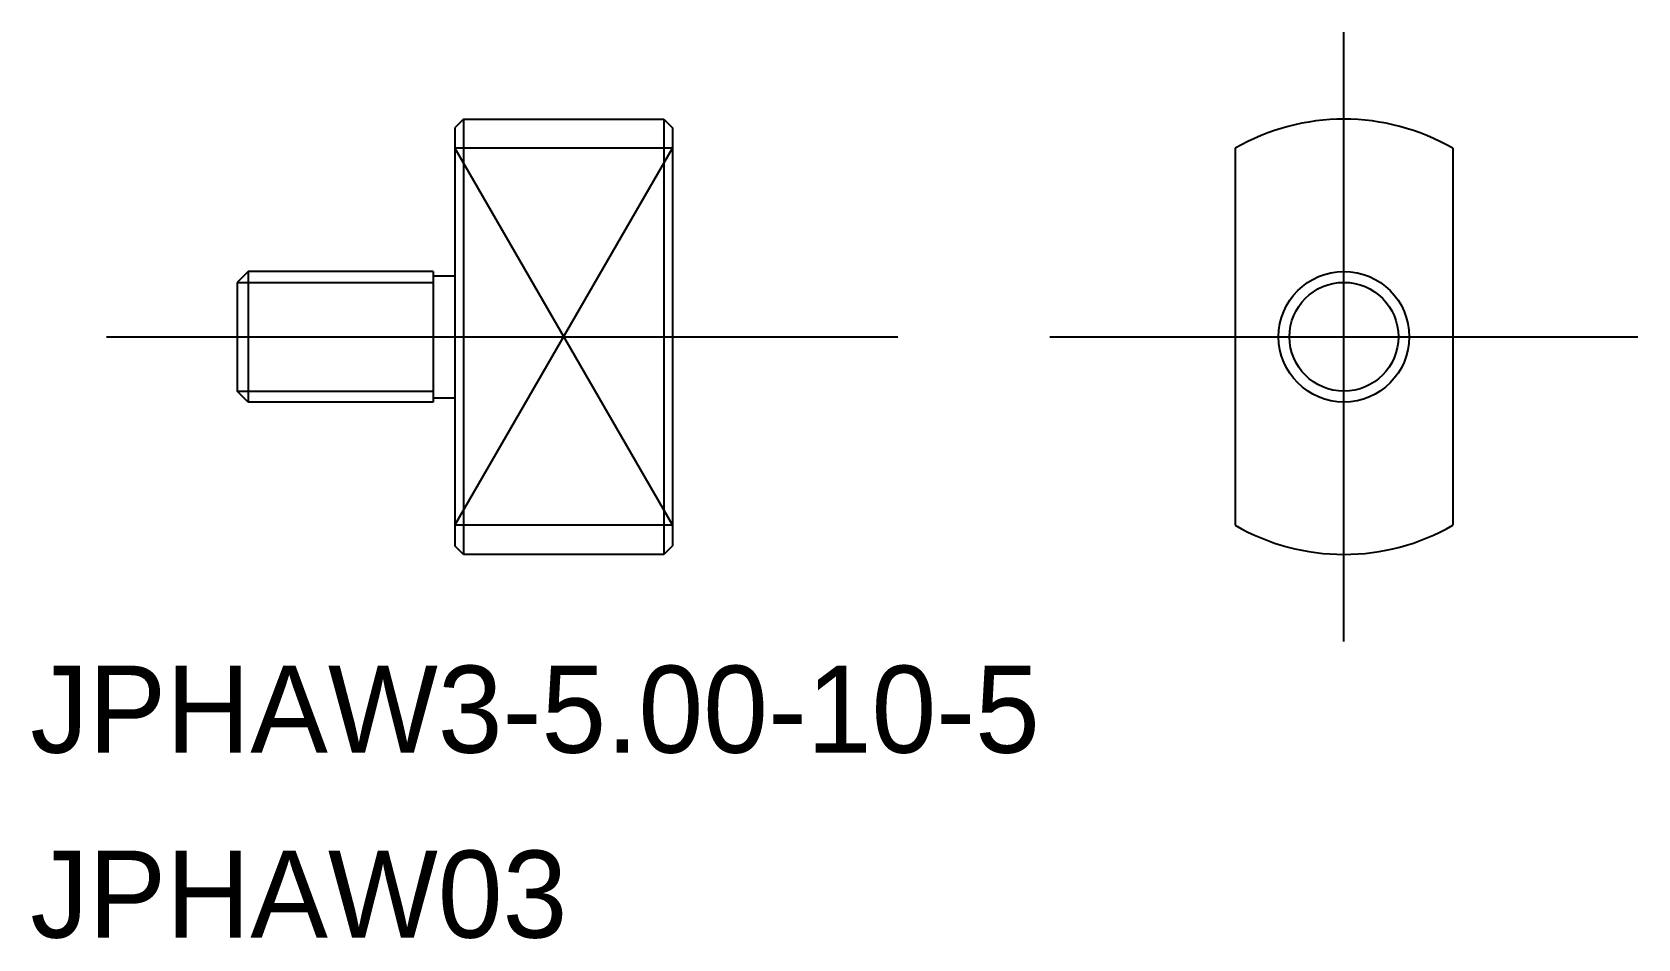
# Model space of a CAD drawing. Extents: x 397.9 to 434.8, y 661.5 to 682.3.
import ezdxf

# ---------------------------------------------------------------- set-up
doc = ezdxf.new("R2010")
doc.units = 0
doc.linetypes.add('CENTER', pattern=[50.8, 31.75, -6.35, 6.35, -6.35])
doc.linetypes.add('DASHED', pattern=[19.05, 12.7, -6.35])
doc.layers.get('0').update_dxf_attribs({"linetype": 'CONTINUOUS'})
doc.layers.add('CENTER', color=1, linetype='CENTER')

msp = doc.modelspace()

# ---------------------------------------------------------------- linework, layer by layer
at = {"color": 7, "linetype": 'CONTINUOUS'}
for p, q in [((407.848, 680.317), (407.648, 680.117)), ((407.648, 680.117), (407.648, 670.517)), ((407.848, 680.317), (412.448, 680.317)), ((407.848, 680.317), (407.848, 670.317)), ((412.448, 680.317), (412.648, 680.117)), ((412.448, 680.317), (412.448, 670.317)), ((412.648, 680.117), (412.648, 670.517)), ((412.648, 679.647), (407.648, 679.647)), ((425.567, 679.647), (425.567, 670.987)), ((430.567, 679.647), (430.567, 670.987)), ((402.898, 676.817), (402.648, 676.567)), ((407.148, 676.817), (402.898, 676.817)), ((402.898, 676.817), (402.898, 673.817)), ((407.148, 676.817), (407.148, 673.817)), ((402.648, 676.567), (402.648, 674.067)), ((407.148, 676.717), (407.648, 676.717)), ((402.898, 673.817), (402.648, 674.067)), ((407.148, 673.917), (407.648, 673.917)), ((407.148, 673.817), (402.898, 673.817)), ((412.648, 670.987), (407.648, 670.987)), ((407.848, 670.317), (407.648, 670.517)), ((412.648, 670.517), (412.448, 670.317)), ((412.448, 670.317), (407.848, 670.317))]:
    msp.add_line(p, q, dxfattribs=at)
at = {"color": 3, "linetype": 'CONTINUOUS'}
for p, q in [((407.648, 670.987), (412.648, 679.647)), ((407.648, 679.647), (412.648, 670.987)), ((402.648, 676.567), (407.148, 676.567)), ((402.648, 674.067), (407.148, 674.067))]:
    msp.add_line(p, q, dxfattribs=at)
at = {"color": 3, "linetype": 'DASHED'}
for radius in [1.5, 1.25]:
    msp.add_circle((428.067, 675.317), radius, dxfattribs=at)
at = {"color": 7, "linetype": 'CONTINUOUS'}
for start, end in [(60, 120), (240, 300)]:
    msp.add_arc((428.067, 675.317), 5, start, end, dxfattribs=at)
at = {"layer": 'CENTER', "color": 1, "linetype": 'CENTER'}
for p, q in [((428.067, 668.317), (428.067, 682.317)), ((399.648, 675.317), (417.823, 675.317)), ((421.315, 675.317), (434.819, 675.317))]:
    msp.add_line(p, q, dxfattribs=at)

# ---------------------------------------------------------------- texts
at = {"color": 7, "linetype": 'CONTINUOUS'}
for s, p in [('JPHAW3-5.00-10-5', (397.895, 665.76)), ('JPHAW03', (397.895, 661.511))]:
    msp.add_text(s, height=2, dxfattribs=at).set_placement(p)

doc.saveas('drawing.dxf')
